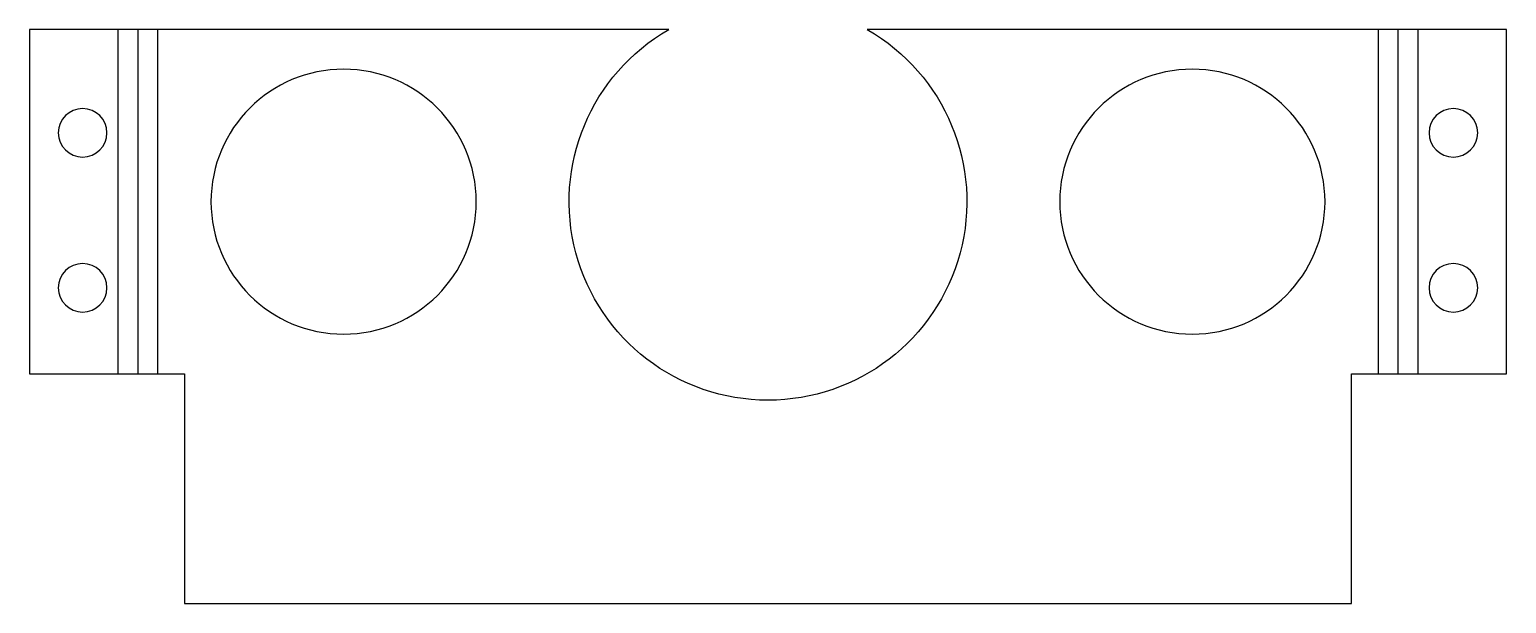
# Model space of a CAD drawing. Header units: millimetres. Extents: x -18 to 150, y 0 to 65.
import ezdxf

# ---------------------------------------------------------------- set-up
doc = ezdxf.new("R2010")
doc.units = ezdxf.units.MM

msp = doc.modelspace()

# ---------------------------------------------------------------- linework, layer by layer
at = {"layer": 'BEND'}
for p, q in [((-5.26, 65), (-5.26, 26)), ((137.26, 26), (137.26, 65))]:
    msp.add_line(p, q, dxfattribs=at)
at = {"layer": 'BEND_EXTENT'}
for p, q in [((-7.52, 65), (-7.52, 26)), ((-3, 26), (-3, 65)), ((135, 65), (135, 26)), ((139.52, 26), (139.52, 65))]:
    msp.add_line(p, q, dxfattribs=at)
at = {"layer": 'INTERIOR_PROFILES', "extrusion": (0, 0, -1)}
for centre, radius in [((-18, 45.5), 15), ((-114, 45.5), 15), ((11.52, 53.3), 2.75), ((-143.52, 53.3), 2.75), ((11.52, 35.75), 2.75), ((-143.52, 35.75), 2.75)]:
    msp.add_circle(centre, radius, dxfattribs=at)
at = {"layer": 'OUTER_PROFILES'}
msp.add_lwpolyline([(0, 0), (132, 0), (132, 26), (149.52, 26), (149.52, 65), (77.22, 65, -3.741657), (54.78, 65), (-17.52, 65), (-17.52, 26), (0, 26)], format="xyb", close=True, dxfattribs=at)

doc.saveas('drawing.dxf')
